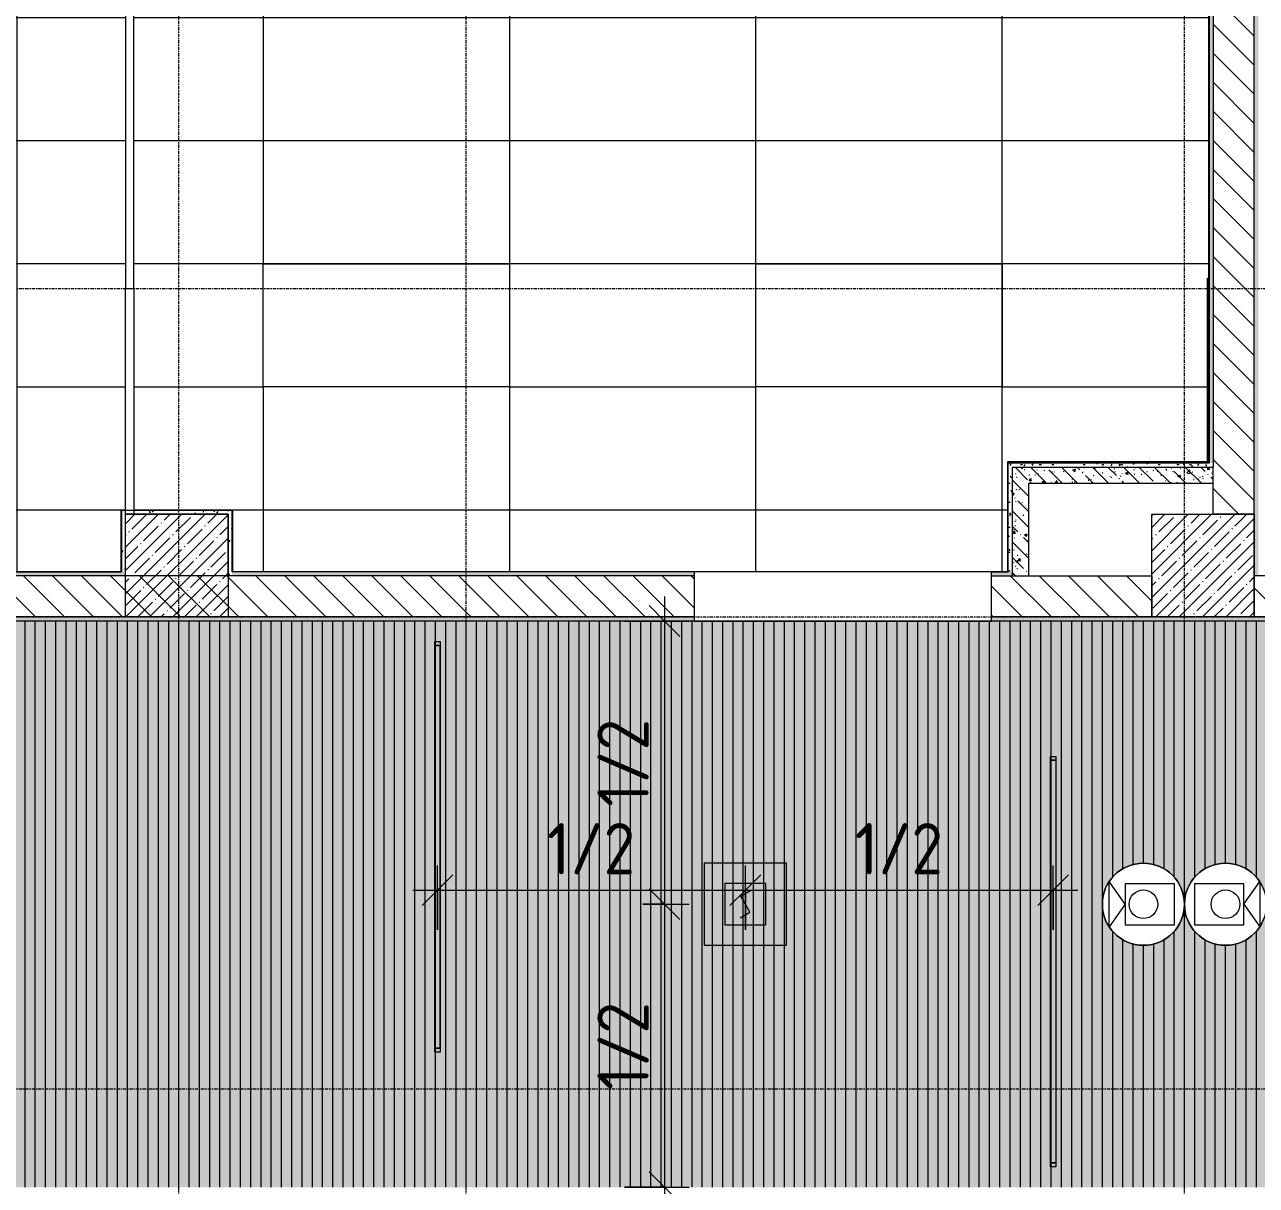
# Model space of a CAD drawing. Header units: millimetres. Extents: x 81303 to 275082, y -8553 to 29000.
# Drawn here: x 105058 to 111060, y 10630 to 16286 of the extents above; entities that cross this region are included whole.
import ezdxf

# ---------------------------------------------------------------- set-up
doc = ezdxf.new("R2010")
doc.units = ezdxf.units.MM
doc.linetypes.add('Осевая', pattern=[31.75, 6.35, -4.7625, 15.875, -4.7625])
for name, color, linetype, lineweight in [('A-ANNO-DIMS', 7, 'Continuous', 9), ('A-ANNO-DIMS-100', 7, 'Continuous', 9), ('A-CLNG-PATT', 7, 'Continuous', 9), ('A-WALL', 7, 'Continuous', 9), ('I-WALL', 7, 'Continuous', 9), ('Q-SPCQ', 7, 'Continuous', 9), ('S-COLS', 7, 'Continuous', 9), ('Оси-2', 7, 'Осевая', 9)]:
    doc.layers.add(name, color=color, linetype=linetype, lineweight=lineweight)
for name, color, linetype, lineweight, true_color in [('A-ANNO-NOTE', 1, 'Continuous', 9, 0xff0000), ('A-CLNG-1', 7, 'Continuous', 9, 0xeaeaea), ('A-WALL-1', 7, 'Continuous', 9, 0x3c3c3c), ('A-WALL-FNSH-1', 7, 'Continuous', 9, 0x3c3c3c), ('E-LITE-EQPM-1', 7, 'Continuous', 9, 0xff8080), ('I-WALL-1', 7, 'Continuous', 9, 0x535353), ('Q-SPCQ-3', 7, 'Continuous', 9, 0x008040), ('Q-SPCQ-4', 1, 'Continuous', 9, 0xff0000), ('S-COLS-1', 9, 'Continuous', 9, 0x808080), ('S-COLS-2', 7, 'Continuous', 9, 0x3c3c3c)]:
    doc.layers.add(name, color=color, linetype=linetype, lineweight=lineweight, true_color=true_color)
doc.layers.add('A-CLNG-PATT-1', color=7, linetype='Continuous', lineweight=9, transparency=1)
doc.styles.add('ISOCPEUR', font='isocpeur.ttf', dxfattribs={"width": 0.9, "height": 250})
doc.dimstyles.new('ISO-2_5_0_9К_БОЛЬШОЙ', dxfattribs={"dimscale": 304.8, "dimtxt": 248.995294, "dimasz": 0.492126, "dimexe": 0.393701, "dimexo": 0.984252, "dimgap": 0, "dimtad": 1, "dimdec": 0, "dimrnd": 10, "dimzin": 0, "dimdsep": 46, "dimtxsty": 'ISOCPEUR', "dimblk1": 'OBLIQUE', "dimblk2": 'OBLIQUE', "dimsah": 1, "dimcen": 0.09, "dimdle": 0.393701, "dimazin": 0, "dimtfac": 1, "dimtdec": 4, "dimtix": 1, "dimtmove": 0, "dimatfit": 3, "dimfxl": 1, "dimtvp": 1, "dimtolj": 1, "dimtzin": 0, "dimarcsym": 2})
pattern_1 = [(135, (0, 0), (-70.71068, -70.71068), [])]
pattern_2 = [(45, (0, 0), (-57.024626, 57.024626), []), (45, (57.025, 0), (-57.024626, 57.024626), [100.806, -20.161, 3.353, -16.808])]
pattern_3 = [(135, (0, 0), (-75.43415, -75.43415), [106.68, -17.78, 3.556, -17.78]), (135, (0, 75.39), (-75.43415, -75.43415), []), (50, (0, 0), (127.52922, -11.15758), [13.335, -146.685]), (355, (0, 0), (-24.66966, 133.74002), [10.668, -117.348]), (100.451, (10.63, -0.93), (102.85973, 122.58178), [11.333, -124.663]), (46.184, (0, 35.56), (189.75516, -29.43036), [20.002, -220.027]), (96.636, (15.81, 33.1), (166.1822, 173.1996), [17, -186.995]), (351.184, (0, 35.56), (166.18393, 173.19757), [16.002, -176.022]), (21, (17.78, 26.67), (106.130265, -71.58603), [13.335, -146.685]), (326, (17.78, 26.67), (43.26188, 128.93175), [10.668, -117.348]), (71.451, (26.62, 20.7), (149.39198, 57.34505), [11.333, -124.663]), (37.5, (0, 0), (2.162228, 59.188357), [3.353, -112.573, 3.353, -115.773, -117.792]), (37.5, (0, 0), (2.162228, 59.188357), [-235.052, 3.353, -114.44]), (7.5, (0, 0), (46.773857, 70.126152), [3.353, -64.567, 3.353, -109.906, -44.894]), (7.5, (0, 0), (46.773857, 70.126152), [-181.178, 3.353, -41.542]), (327.5, (-39.65, 0), (94.913671, -4.010093), [3.353, -41.097, 3.353, -135.331, -184.023]), (327.5, (-39.65, 0), (94.913671, -4.010093), [-183.134, 3.353, -180.67]), (317.5, (-57.43, 0), (103.69057, 17.79882), [3.353, -54.432, 3.353, -88.748, -130.683]), (317.5, (-57.43, 0), (103.69057, 17.79882), [-149.885, 3.353, -127.33])]
pattern_4 = [(0, (0, 0), (121.92, 30.48), [10.058, -81.382, 10.058, -81.382, -487.68]), (0, (0, 0), (121.92, 30.48), [-182.88, 10.058, -172.822, 10.058, -81.382, -213.36]), (0, (0, 0), (121.92, 30.48), [-457.2, 10.058, -50.902, 10.058, -142.342]), (120, (45.72, 15.24), (-87.356454, 90.345817), [10.058, -81.382, 10.058, -81.382, -487.68]), (120, (45.72, 15.24), (-87.356454, 90.345817), [-182.88, 10.058, -172.822, 10.058, -81.382, -213.36]), (120, (45.72, 15.24), (-87.356454, 90.345817), [-457.2, 10.058, -50.902, 10.058, -142.342]), (240, (60.96, 76.2), (-34.563546, -120.825817), [10.058, -81.382, 10.058, -81.382, -487.68]), (240, (60.96, 76.2), (-34.563546, -120.825817), [-182.88, 10.058, -172.822, 10.058, -81.382, -213.36]), (240, (60.96, 76.2), (-34.563546, -120.825817), [-457.2, 10.058, -50.902, 10.058, -142.342])]

# ---------------------------------------------------------------- blocks, each defined once
blk = doc.blocks.new('Downlight - Strip - 2000 мм-27655400-Сводный план потолка 3 этажа в осях 23-33')
at = {"layer": 'E-LITE-EQPM-1'}
for p, q in [((-1000, -231.3), (-1000, -205.9)), ((-1000, -205.9), (-980.9, -205.9)), ((-980.9, -231.3), (-1000, -231.3)), ((-980.9, -231.3), (-980.9, -205.9)), ((-980.9, -205.9), (981, -205.9)), ((-980.9, -205.9), (-980.9, -231.3)), ((-980.9, -231.3), (-980.9, -205.9)), ((-980.9, -205.9), (-980.9, -231.3)), ((-980.9, -205.9), (981, -205.9)), ((-980.9, -205.9), (981, -205.9)), ((981, -231.3), (-980.9, -231.3)), ((981, -231.3), (-980.9, -231.3)), ((-980.9, -231.3), (981, -231.3)), ((981, -205.9), (981, -231.3)), ((981, -231.3), (981, -205.9)), ((981, -205.9), (1000, -205.9)), ((981, -231.3), (981, -205.9)), ((981, -205.9), (981, -231.3)), ((1000, -231.3), (981, -231.3)), ((1000, -205.9), (1000, -231.3))]:
    blk.add_line(p, q, dxfattribs=at)
blk = doc.blocks.new('Видеокамера - Желтый-29490382-Сводный план потолка 3 этажа в осях 23-33')
at = {"layer": 'Q-SPCQ-3'}
for p, q in [((89, 100), (-151, 100)), ((-151, 100), (-151, -100)), ((89, 0), (166.6, 110.7)), ((89, -100), (89, 100)), ((166.6, 110.7), (166.6, -110.7)), ((89, 0), (166.6, -110.7)), ((-151, -100), (89, -100))]:
    blk.add_line(p, q, dxfattribs=at)
for radius in [200, 70]:
    blk.add_circle((0, 0), radius, dxfattribs=at)
for start, end in [(0, 180), (180, 360)]:
    blk.add_arc((0, 0), 200, start, end, dxfattribs=at)
blk = doc.blocks.new('Извещатель потолочный - Монтируемые на перекрытии-30351624-Сводный план потолка 3 этажа в осях 23-33')
at = {"layer": 'Q-SPCQ'}
for p, q in [((-300, 300), (-300, -100)), ((100, 300), (-300, 300)), ((100, -100), (100, 300)), ((0, 200), (-200, 200)), ((-200, 200), (-200, 0)), ((0, 0), (0, 200)), ((-122.5, 139), (-74.9, 166.5)), ((-100, 100), (-122.5, 139)), ((-125.1, 33.5), (-77.5, 61)), ((-77.5, 61), (-100, 100)), ((-200, 0), (0, 0)), ((-300, -100), (100, -100))]:
    blk.add_line(p, q, dxfattribs=at)
blk = doc.blocks.new('DIMBLOCK85-Сводный план потолка 3 этажа в осях 23-33')
at = {"layer": 'A-ANNO-DIMS-100', "lineweight": 20}
for p, q in [((108175.7, 13380), (108100.7, 13455)), ((108175.7, 13380), (108250.7, 13305)), ((108175.7, 12000.5), (108100.7, 12075.5)), ((108175.7, 12000.5), (108250.7, 11925.5))]:
    blk.add_line(p, q, dxfattribs=at)
at = {"layer": 'A-ANNO-DIMS-100'}
for p, q in [((108175.7, 13500), (108175.7, 12000.5)), ((107981.8, 13380), (108295.7, 13380)), ((108175.7, 13380), (107981.8, 13380)), ((108070, 12000.5), (108295.7, 12000.5)), ((108175.7, 12000.5), (108070, 12000.5))]:
    blk.add_line(p, q, dxfattribs=at)
at = {"layer": 'A-ANNO-DIMS-100', "color": 0, "insert": (107849.1, 12474.8), "char_height": 250, "width": 517.144, "attachment_point": 1, "rotation": 90, "line_spacing_factor": 1.149209, "style": 'ISOCPEUR'}
blk.add_mtext('1/2', dxfattribs=at)
blk = doc.blocks.new('_Oblique')
at = {"color": 0, "linetype": 'ByBlock', "lineweight": -2}
blk.add_line((-0.5, -0.5), (0.5, 0.5), dxfattribs=at)
blk = doc.blocks.new('DIMBLOCK86-Сводный план потолка 3 этажа в осях 23-33')
at = {"layer": 'A-ANNO-DIMS-100', "lineweight": 20}
for p, q in [((108175.7, 12000.5), (108100.7, 12075.5)), ((108175.7, 12000.5), (108250.7, 11925.5)), ((108175.7, 10621), (108100.7, 10696)), ((108175.7, 10621), (108250.7, 10546))]:
    blk.add_line(p, q, dxfattribs=at)
at = {"layer": 'A-ANNO-DIMS-100'}
for p, q in [((108070, 12000.5), (108295.7, 12000.5)), ((108175.7, 12000.5), (108070, 12000.5)), ((108175.7, 12000.5), (108175.7, 10501)), ((107981.8, 10621), (108295.7, 10621)), ((108175.7, 10621), (107981.8, 10621))]:
    blk.add_line(p, q, dxfattribs=at)
at = {"layer": 'A-ANNO-DIMS-100', "color": 0, "insert": (107849.1, 11095.3), "char_height": 250, "width": 517.144, "attachment_point": 1, "rotation": 90, "line_spacing_factor": 1.149209, "style": 'ISOCPEUR'}
blk.add_mtext('1/2', dxfattribs=at)
blk = doc.blocks.new('DIMBLOCK87-Сводный план потолка 3 этажа в осях 23-33')
at = {"layer": 'A-ANNO-DIMS-100'}
for p, q in [((107070, 11874.9), (107070, 12188.8)), ((108570, 11874.9), (108570, 12188.8)), ((106950, 12068.8), (108570, 12068.8)), ((107070, 12068.8), (107070, 11874.9)), ((108570, 12068.8), (108570, 11874.9))]:
    blk.add_line(p, q, dxfattribs=at)
at = {"layer": 'A-ANNO-DIMS-100', "lineweight": 20}
for p, q in [((107070, 12068.8), (107145, 12143.8)), ((108570, 12068.8), (108645, 12143.8)), ((107070, 12068.8), (106995, 11993.8)), ((108570, 12068.8), (108495, 11993.8))]:
    blk.add_line(p, q, dxfattribs=at)
at = {"layer": 'A-ANNO-DIMS-100', "color": 0, "insert": (107604.5, 12395.5), "char_height": 250, "width": 517.144, "attachment_point": 1, "line_spacing_factor": 1.149209, "style": 'ISOCPEUR'}
blk.add_mtext('1/2', dxfattribs=at)
blk = doc.blocks.new('DIMBLOCK88-Сводный план потолка 3 этажа в осях 23-33')
at = {"layer": 'A-ANNO-DIMS-100'}
for p, q in [((108570, 11874.9), (108570, 12188.8)), ((110070, 11874.9), (110070, 12188.8)), ((108570, 12068.8), (110190, 12068.8)), ((108570, 12068.8), (108570, 11874.9)), ((110070, 12068.8), (110070, 11874.9))]:
    blk.add_line(p, q, dxfattribs=at)
at = {"layer": 'A-ANNO-DIMS-100', "lineweight": 20}
for p, q in [((108570, 12068.8), (108645, 12143.8)), ((110070, 12068.8), (110145, 12143.8)), ((108570, 12068.8), (108495, 11993.8)), ((110070, 12068.8), (109995, 11993.8))]:
    blk.add_line(p, q, dxfattribs=at)
at = {"layer": 'A-ANNO-DIMS-100', "color": 0, "insert": (109104.5, 12395.5), "char_height": 250, "width": 517.144, "attachment_point": 1, "line_spacing_factor": 1.149209, "style": 'ISOCPEUR'}
blk.add_mtext('1/2', dxfattribs=at)

msp = doc.modelspace()

# ---------------------------------------------------------------- hatches: boundary and pattern name
at = {"layer": 'A-CLNG-PATT'}
h = msp.add_hatch(dxfattribs=at)
h.set_pattern_fill('FP_24', color=256, style=0, pattern_type=2)
h.set_pattern_definition([(180, (105021.1, 15120.96), (-7e-14, -600), []), (270, (105021.1, 15121), (1200, 7e-14), [])])
h.paths.add_polyline_path([(109849, 13621), (109850, 14158), (110822, 14158), (110822, 15050), (110829, 15050), (110829, 20879), (105590, 20879), (105590, 13921), (106071, 13921), (106071, 13621), (107673.5, 13621)])
h.paths.add_polyline_path([(105529, 13621), (105529, 13921), (105550, 13921), (105550, 20879), (100821, 20879), (100821, 18180.8), (100828.5, 18180.8), (100828.5, 16380.8), (100821, 16380.8), (100821, 13921), (101121, 13921), (101121, 13621), (105095.9, 13621)])
h.paths.add_polyline_path([(108621.1, 14521), (108621.1, 15121), (109821.1, 15121), (109821.1, 14521)])
h.paths.add_polyline_path([(106384.7, 14521), (106221.1, 14521), (106221.1, 15121), (107421.1, 15121), (107421.1, 14521)])
h.paths.add_polyline_path([(103821.1, 14521), (103821.1, 15121), (105021.1, 15121), (105021.1, 14521)])
h.paths.add_polyline_path([(102518.3, 14521), (101421.1, 14521), (101421.1, 15121), (102621.1, 15121), (102621.1, 14521)])
h.paths.add_polyline_path([(108621.1, 16921), (108621.1, 17521), (109821.1, 17521), (109821.1, 16921)])
h.paths.add_polyline_path([(107421.1, 16921), (106221.1, 16921), (106221.1, 17521), (107421.1, 17521), (107421.1, 17215.2)])
h.paths.add_polyline_path([(105021.1, 16921), (103821.1, 16921), (103821.1, 17521), (105021.1, 17521), (105021.1, 17215.2)])
h.paths.add_polyline_path([(102621.1, 16921), (101421.1, 16921), (101421.1, 17521), (102621.1, 17521), (102621.1, 17215.2)])
h.paths.add_polyline_path([(108621.1, 19321), (108621.1, 19921), (109821.1, 19921), (109821.1, 19321)])
h.paths.add_polyline_path([(106221.1, 19321), (106221.1, 19921), (107421.1, 19921), (107421.1, 19321)])
h.paths.add_polyline_path([(103821.1, 19321), (103821.1, 19921), (105021.1, 19921), (105021.1, 19321)])
h.paths.add_polyline_path([(101421.1, 19321), (101421.1, 19921), (102621.1, 19921), (102621.1, 19321), (102518.3, 19321)])
h = msp.add_hatch(dxfattribs=at)
h.set_pattern_fill('FP_29', color=256, style=0, pattern_type=2)
h.set_pattern_definition([(90, (108160, 14079.39), (50, -3e-15), [])])
h.paths.add_polyline_path([(120561.7, 10621), (121189, 10621), (121189, 12429), (120359, 12429), (120359, 13379), (98721, 13379), (98721, 11341), (100830, 11341), (100830, 10621), (119082.7, 10621)])
h.paths.add_polyline_path([(110533.7, 11801.5), (110485.5, 11801.5), (110438.7, 11813), (110396, 11835.4), (110359.9, 11867.4), (110332.5, 11907.1), (110315.4, 11952.1), (110309.6, 12000), (110315.4, 12047.9), (110332.5, 12092.9), (110359.9, 12132.6), (110396, 12164.6), (110438.7, 12187), (110485.5, 12198.5), (110533.7, 12198.5), (110580.5, 12187), (110623.2, 12164.6), (110659.3, 12132.6), (110686.7, 12092.9), (110703.8, 12047.9), (110709.6, 12000), (110703.8, 11952.1), (110686.7, 11907.1), (110659.3, 11867.4), (110623.2, 11835.4), (110580.5, 11813)])
h.paths.add_polyline_path([(110933.7, 11801.5), (110885.5, 11801.5), (110838.7, 11813), (110796, 11835.4), (110759.9, 11867.4), (110732.5, 11907.1), (110715.4, 11952.1), (110709.6, 12000), (110715.4, 12047.9), (110732.5, 12092.9), (110759.9, 12132.6), (110796, 12164.6), (110838.7, 12187), (110885.5, 12198.5), (110933.7, 12198.5), (110980.5, 12187), (111023.2, 12164.6), (111059.3, 12132.6), (111086.7, 12092.9), (111103.8, 12047.9), (111109.6, 12000), (111103.8, 11952.1), (111086.7, 11907.1), (111059.3, 11867.4), (111023.2, 11835.4), (110980.5, 11813)])
at = {"layer": 'A-CLNG-PATT-1'}
h = msp.add_hatch(color=256, dxfattribs=at)
h.paths.add_polyline_path([(120561.7, 10621), (121189, 10621), (121189, 12429), (120359, 12429), (120359, 13379), (98721, 13379), (98721, 11341), (100830, 11341), (100830, 10621), (119082.7, 10621)])
h.paths.add_polyline_path([(110533.7, 11801.5), (110485.5, 11801.5), (110438.7, 11813), (110396, 11835.4), (110359.9, 11867.4), (110332.5, 11907.1), (110315.4, 11952.1), (110309.6, 12000), (110315.4, 12047.9), (110332.5, 12092.9), (110359.9, 12132.6), (110396, 12164.6), (110438.7, 12187), (110485.5, 12198.5), (110533.7, 12198.5), (110580.5, 12187), (110623.2, 12164.6), (110659.3, 12132.6), (110686.7, 12092.9), (110703.8, 12047.9), (110709.6, 12000), (110703.8, 11952.1), (110686.7, 11907.1), (110659.3, 11867.4), (110623.2, 11835.4), (110580.5, 11813)])
h.paths.add_polyline_path([(110933.7, 11801.5), (110885.5, 11801.5), (110838.7, 11813), (110796, 11835.4), (110759.9, 11867.4), (110732.5, 11907.1), (110715.4, 11952.1), (110709.6, 12000), (110715.4, 12047.9), (110732.5, 12092.9), (110759.9, 12132.6), (110796, 12164.6), (110838.7, 12187), (110885.5, 12198.5), (110933.7, 12198.5), (110980.5, 12187), (111023.2, 12164.6), (111059.3, 12132.6), (111086.7, 12092.9), (111103.8, 12047.9), (111109.6, 12000), (111103.8, 11952.1), (111086.7, 11907.1), (111059.3, 11867.4), (111023.2, 11835.4), (110980.5, 11813)])
at = {"layer": 'I-WALL'}
h = msp.add_hatch(dxfattribs=at)
h.set_pattern_fill('FP_21', color=256, style=0, pattern_type=2)
h.set_pattern_definition(pattern_4)
h.paths.add_polyline_path([(111050, 13600), (111070, 13600), (111070, 21150), (111050, 21150), (111050, 13637.4)])
h = msp.add_hatch(dxfattribs=at)
h.set_pattern_fill('FP_21', color=256, style=0, pattern_type=2)
h.set_pattern_definition(pattern_4)
h.paths.add_polyline_path([(110850, 14150), (110850, 20900), (110830, 20900), (110830, 14150)])
h = msp.add_hatch(dxfattribs=at)
h.set_pattern_fill('FP_4', color=256, style=0, pattern_type=2)
h.set_pattern_definition(pattern_1)
h.paths.add_polyline_path([(111050, 13900), (111050, 20900), (110850, 20900), (110850, 13900)])
h = msp.add_hatch(dxfattribs=at)
h.set_pattern_fill('FP_21', color=256, style=0, pattern_type=2)
h.set_pattern_definition(pattern_4)
h.paths.add_polyline_path([(109850, 13620), (109870, 13620), (109870, 14150), (109850, 14150), (109850, 13621)])
h = msp.add_hatch(dxfattribs=at)
h.set_pattern_fill('FP_21', color=256, style=0, pattern_type=2)
h.set_pattern_definition(pattern_4)
h.paths.add_polyline_path([(110850, 14130), (110850, 14150), (109870, 14150), (109870, 14130), (110251.1, 14130)])
h = msp.add_hatch(dxfattribs=at)
h.set_pattern_fill('FP_10', color=256, style=0, pattern_type=2)
h.set_pattern_definition(pattern_3)
h.paths.add_polyline_path([(109870, 13600), (109950, 13600), (109950, 14130), (109870, 14130), (109870, 13620)])
h = msp.add_hatch(dxfattribs=at)
h.set_pattern_fill('FP_10', color=256, style=0, pattern_type=2)
h.set_pattern_definition(pattern_3)
h.paths.add_polyline_path([(110850, 14050), (110850, 14130), (109950, 14130), (109950, 14050), (110251.1, 14050)])
h = msp.add_hatch(dxfattribs=at)
h.set_pattern_fill('FP_21', color=256, style=0, pattern_type=2)
h.set_pattern_definition(pattern_4)
h.paths.add_polyline_path([(105530, 13620), (105550, 13620), (105550, 13920), (105530, 13920), (105530, 13621)])
h = msp.add_hatch(dxfattribs=at)
h.set_pattern_fill('FP_21', color=256, style=0, pattern_type=2)
h.set_pattern_definition(pattern_4)
h.paths.add_polyline_path([(106070, 13900), (106070, 13920), (105550, 13920), (105550, 13900), (106050, 13900)])
h = msp.add_hatch(dxfattribs=at)
h.set_pattern_fill('FP_21', color=256, style=0, pattern_type=2)
h.set_pattern_definition(pattern_4)
h.paths.add_polyline_path([(106050, 13600), (106070, 13600), (106070, 13900), (106050, 13900), (106050, 13637.4)])
h = msp.add_hatch(dxfattribs=at)
h.set_pattern_fill('FP_4', color=256, style=0, pattern_type=2)
h.set_pattern_definition(pattern_1)
h.paths.add_polyline_path([(120930, 13400), (120930, 13600), (118930.4, 13600), (118930.4, 13400), (120561.7, 13400)])
h.paths.add_polyline_path([(115406.4, 13400), (115600, 13400), (115600, 13600), (111050, 13600), (111050, 13400), (112828.8, 13400)])
h.paths.add_polyline_path([(116100, 13400), (117480.4, 13400), (117480.4, 13600), (116100, 13600)])
h.paths.add_polyline_path([(110251.1, 13400), (110550, 13400), (110550, 13600), (109770, 13600), (109770, 13400)])
h.paths.add_polyline_path([(107673.5, 13400), (108320, 13400), (108320, 13600), (103000, 13600), (103000, 13400), (105095.9, 13400)])
h.paths.add_polyline_path([(101550, 13400), (101550, 13600), (101100, 13600), (101100, 13400)])
h = msp.add_hatch(dxfattribs=at)
h.set_pattern_fill('FP_21', color=256, style=0, pattern_type=2)
h.set_pattern_definition(pattern_4)
h.paths.add_polyline_path([(105550, 13600), (105550, 13620), (103000, 13620), (103000, 13600), (105095.9, 13600)])
h.paths.add_polyline_path([(101550, 13600), (101550, 13620), (101120, 13620), (101120, 13600)])
h = msp.add_hatch(dxfattribs=at)
h.set_pattern_fill('FP_21', color=256, style=0, pattern_type=2)
h.set_pattern_definition(pattern_4)
h.paths.add_polyline_path([(109870, 13600), (109870, 13620), (109770, 13620), (109770, 13600)])
h.paths.add_polyline_path([(108320, 13600), (108320, 13620), (106070, 13620), (106070, 13600), (107673.5, 13600)])
h = msp.add_hatch(dxfattribs=at)
h.set_pattern_fill('FP_21', color=256, style=0, pattern_type=2)
h.set_pattern_definition(pattern_4)
h.paths.add_polyline_path([(120360, 13380), (120360, 13400), (118930.4, 13400), (118930.4, 13380), (120359, 13380)])
h.paths.add_polyline_path([(117480.4, 13380), (117480.4, 13400), (109770, 13400), (109770, 13380), (116695.2, 13380)])
h.paths.add_polyline_path([(107673.5, 13380), (108320, 13380), (108320, 13400), (103000, 13400), (103000, 13380), (105095.9, 13380)])
h.paths.add_polyline_path([(101550, 13380), (101550, 13400), (100600, 13400), (100600, 13380), (101100, 13380)])
h.paths.add_polyline_path([(99650, 13380), (99650, 13400), (98700, 13400), (98700, 13380), (98720, 13380)])
at = {"layer": 'S-COLS-1'}
h = msp.add_hatch(dxfattribs=at)
h.set_pattern_fill('FP_1', color=256, style=0, pattern_type=2)
h.set_pattern_definition(pattern_2)
h.paths.add_polyline_path([(105550, 13400), (106050, 13400), (106050, 13900), (105550, 13900), (105550, 13637.4)])
h = msp.add_hatch(dxfattribs=at)
h.set_pattern_fill('FP_1', color=256, style=0, pattern_type=2)
h.set_pattern_definition(pattern_2)
h.paths.add_polyline_path([(110550, 13400), (111050, 13400), (111050, 13900), (110550, 13900), (110550, 13600)])

# ---------------------------------------------------------------- linework, layer by layer
at = {"layer": 'A-ANNO-NOTE'}
for p, q in [((106221.1, 15121), (107421.1, 15121)), ((106221.1, 14521), (106221.1, 15121)), ((107421.1, 15121), (107421.1, 14521)), ((108621.1, 15121), (109821.1, 15121)), ((108621.1, 14521), (108621.1, 15121)), ((109821.1, 15121), (109821.1, 14521)), ((107421.1, 14521), (106221.1, 14521)), ((109821.1, 14521), (108621.1, 14521))]:
    msp.add_line(p, q, dxfattribs=at)
at = {"layer": 'A-CLNG-1'}
for p, q in [((110829, 15050), (110829, 20879)), ((106221.1, 14521), (106221.1, 15121)), ((106221.1, 15121), (107421.1, 15121)), ((107421.1, 15121), (107421.1, 14521)), ((108621.1, 14521), (108621.1, 15121)), ((108621.1, 15121), (109821.1, 15121)), ((109821.1, 15121), (109821.1, 14521)), ((107421.1, 14521), (106221.1, 14521)), ((109821.1, 14521), (108621.1, 14521)), ((109849, 13621), (109849, 14151)), ((105529, 13921), (105550, 13921)), ((105590, 13921), (106071, 13921)), ((106071, 13921), (106071, 13621)), ((101121, 13621), (105529, 13621)), ((106071, 13621), (109849, 13621)), ((120359, 13379), (98721, 13379))]:
    msp.add_line(p, q, dxfattribs=at)
at = {"layer": 'A-WALL'}
for p, q in [((110850, 20900), (110850, 14130)), ((110830, 20880), (110830, 15050)), ((109850, 13620), (109850, 14158)), ((110830, 14150), (109870, 14150)), ((109870, 14130), (109870, 13600)), ((110830, 14158), (110829, 14158)), ((105530, 13920), (105530, 13620)), ((106070, 13620), (106070, 13900)), ((111050, 13900), (110850, 13900)), ((103000, 13620), (105530, 13620)), ((106070, 13600), (103000, 13600)), ((108320, 13600), (106070, 13600)), ((109770, 13620), (109850, 13620)), ((109770, 13600), (109950, 13600)), ((110550, 13600), (110550, 13400)), ((115600, 13600), (111050, 13600)), ((108320, 13400), (103000, 13400)), ((116100, 13400), (109770, 13400))]:
    msp.add_line(p, q, dxfattribs=at)
at = {"layer": 'A-WALL-1'}
for p, q in [((111050, 13400), (111050, 20900)), ((105550, 13600), (105550, 15000)), ((105550, 15000), (105590, 15000)), ((105590, 15000), (105590, 13900)), ((109870, 14130), (110850, 14130)), ((110850, 13900), (110850, 14130)), ((109950, 14050), (109950, 13600)), ((110850, 14050), (109950, 14050)), ((105530, 13920), (106070, 13920)), ((106050, 13900), (105550, 13900)), ((106050, 13600), (106050, 13900)), ((106070, 13620), (106071, 13620)), ((108320, 13620), (108320, 13380)), ((109770, 13380), (109770, 13620)), ((109950, 13600), (110550, 13600)), ((108320, 13380), (103000, 13380)), ((117480.4, 13380), (109770, 13380))]:
    msp.add_line(p, q, dxfattribs=at)
at = {"layer": 'A-WALL-FNSH-1'}
for p, q in [((110822, 14150), (110822, 15050)), ((110822, 15050), (110830, 15050)), ((110829, 14158), (110829, 15050)), ((110830, 15050), (110830, 14150)), ((109849, 14151), (109849, 14158)), ((109849, 14158), (110829, 14158)), ((109870, 14150), (109850, 14150)), ((105529, 13621), (105529, 13921)), ((105550, 13921), (105590, 13921)), ((106070, 13900), (106070, 13920)), ((106071, 13620), (106071, 13621)), ((108320, 13620), (106071, 13620)), ((108320, 13621), (108320, 13620)), ((109770, 13620), (109770, 13621)), ((108320, 13380), (108320, 13379)), ((109770, 13379), (109770, 13380))]:
    msp.add_line(p, q, dxfattribs=at)
at = {"layer": 'I-WALL-1'}
for p, q in [((105550, 16400), (105550, 15000)), ((105590, 15000), (105590, 16400)), ((109770, 13620), (108320, 13620)), ((108320, 13380), (109770, 13380))]:
    msp.add_line(p, q, dxfattribs=at)
at = {"layer": 'S-COLS'}
for p, q in [((110850, 13900), (111050, 13900)), ((110550, 13400), (110550, 13600)), ((111050, 13600), (111050, 13400))]:
    msp.add_line(p, q, dxfattribs=at)
at = {"layer": 'S-COLS-2'}
for p, q in [((105550, 13400), (105550, 13900)), ((105550, 13900), (106050, 13900)), ((106050, 13900), (106050, 13400)), ((110550, 13600), (110550, 13900)), ((110550, 13900), (110850, 13900)), ((111050, 13900), (111050, 13600)), ((106050, 13400), (105550, 13400)), ((111050, 13400), (110550, 13400))]:
    msp.add_line(p, q, dxfattribs=at)
at = {"layer": 'Оси-2'}
for p, q in [((105810, 593.7), (105810, 19528.3)), ((107210, 593.7), (107210, 19528.3)), ((110710, 593.7), (110710, 19528.3)), ((84603.1, 15000), (121855, 15000)), ((84603.1, 13400), (121855, 13400)), ((84603.1, 11100), (122455, 11100))]:
    msp.add_line(p, q, dxfattribs=at)

# ---------------------------------------------------------------- block references
at = {"layer": 'E-LITE-EQPM-1'}
for p, rotation in [((106851.4, 12279.5), 89.9999999999999), ((110288.6, 11720.5), 269.9999999999997)]:
    msp.add_blockref('Downlight - Strip - 2000 мм-27655400-Сводный план потолка 3 этажа в осях 23-33', p, dxfattribs=dict(at, rotation=rotation))
at = {"layer": 'Q-SPCQ-3', "rotation": 180}
msp.add_blockref('Видеокамера - Желтый-29490382-Сводный план потолка 3 этажа в осях 23-33', (110509.6, 12000), dxfattribs=at)
at = {"layer": 'Q-SPCQ-3'}
msp.add_blockref('Видеокамера - Желтый-29490382-Сводный план потолка 3 этажа в осях 23-33', (110909.6, 12000), dxfattribs=at)
at = {"layer": 'Q-SPCQ-4'}
msp.add_blockref('Извещатель потолочный - Монтируемые на перекрытии-30351624-Сводный план потолка 3 этажа в осях 23-33', (108670, 11900.5), dxfattribs=at)

# ---------------------------------------------------------------- dimensions: what is measured, and where the dimension line sits
at = {"layer": 'A-ANNO-DIMS'}
for base, p1, p2, picture, middle in [((108175.7, 12000.5), (108281.8, 13380), (108370, 12000.5), 'DIMBLOCK85-Сводный план потолка 3 этажа в осях 23-33', (108050.7, 12690.3)), ((108175.7, 10621), (108370, 12000.5), (108281.8, 10621), 'DIMBLOCK86-Сводный план потолка 3 этажа в осях 23-33', (108050.7, 11310.8))]:
    dim = msp.add_linear_dim(base=base, p1=p1, p2=p2, angle=90, text='1/2', dimstyle='ISO-2_5_0_9К_БОЛЬШОЙ', override={"dimpost": '<>', "dimfxl": 1382.319008}, dxfattribs=at)
    dim.commit()
    dim.dimension.update_dxf_attribs({"geometry": picture, "text_midpoint": middle})
for base, p1, p2, picture, middle in [((108570, 12068.8), (107070, 12174.9), (108570, 12174.9), 'DIMBLOCK87-Сводный план потолка 3 этажа в осях 23-33', (107820, 12193.8)), ((110070, 12068.8), (108570, 12174.9), (110070, 12174.9), 'DIMBLOCK88-Сводный план потолка 3 этажа в осях 23-33', (109320, 12193.8))]:
    dim = msp.add_linear_dim(base=base, p1=p1, p2=p2, text='1/2', dimstyle='ISO-2_5_0_9К_БОЛЬШОЙ', override={"dimpost": '<>', "dimfxl": 1500}, dxfattribs=at)
    dim.commit()
    dim.dimension.update_dxf_attribs({"geometry": picture, "text_midpoint": middle})

doc.saveas('drawing.dxf')
